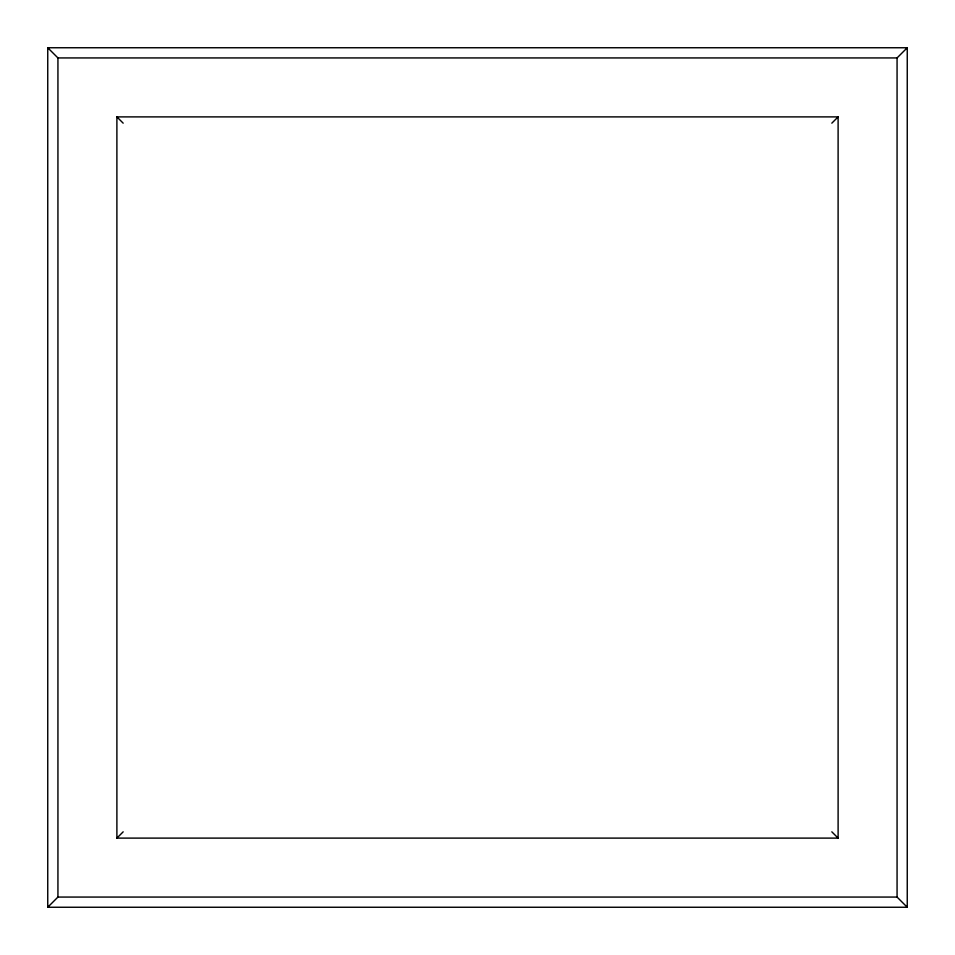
<?xml version="1.0" encoding="UTF-8"?>
<svg xmlns="http://www.w3.org/2000/svg" width="955" height="955" viewBox="0 0 955 955"><rect width="100%" height="100%" fill="white"/><g stroke="black" fill="none" stroke-linecap="round" stroke-linejoin="round"><path stroke-width="1.43" d="M47.75 907.25L57.933 897.067L897.067 897.067L907.25 907.25L47.75 907.25L47.75 47.75L907.25 47.75L907.25 907.25M116.892 838.108L116.892 116.892L838.108 116.892L838.108 838.108L116.892 838.108L123.171 831.829M831.829 123.171L838.108 116.892M47.75 47.75L57.933 57.933L897.067 57.933L907.25 47.75M116.892 116.892L123.171 123.171M831.829 831.829L838.108 838.108M897.067 57.933L897.067 897.067M57.933 57.933L57.933 897.067"/></g></svg>
